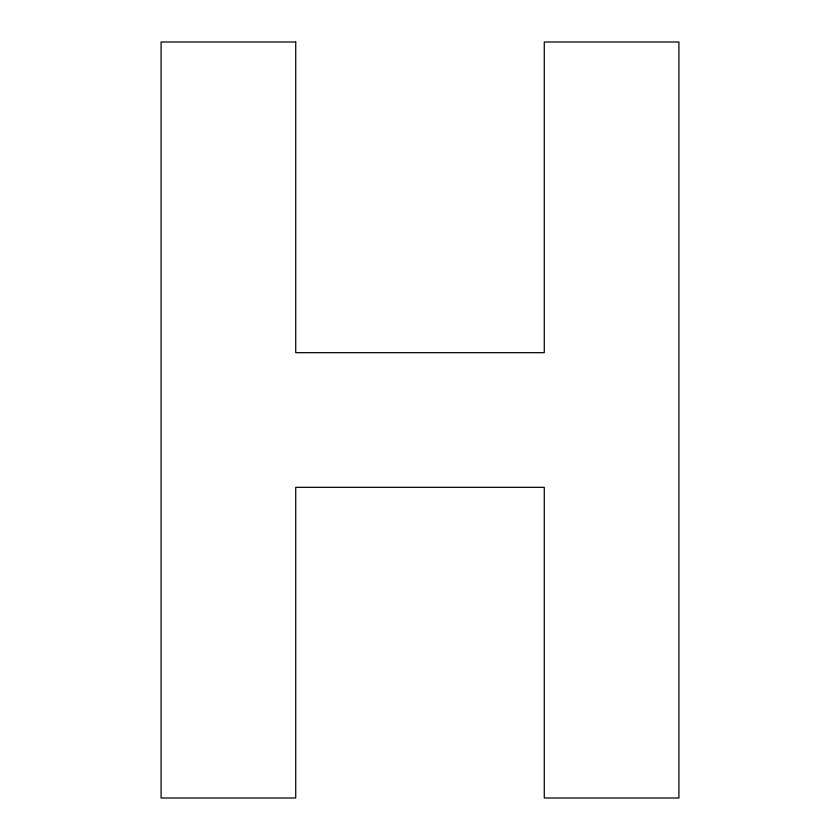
<?xml version="1.0" encoding="UTF-8"?>
<svg xmlns="http://www.w3.org/2000/svg" width="840" height="840" viewBox="0 0 840 840"><rect width="100%" height="100%" fill="white"/><g stroke="black" fill="none" stroke-linecap="round" stroke-linejoin="round"><path stroke-width="1.26" d="M295.722 42L161.091 42L161.091 798L295.722 798L295.722 487.316L544.278 487.316L544.278 798L678.909 798L678.909 42L544.278 42L544.278 352.685L295.722 352.685L295.722 42"/></g></svg>
